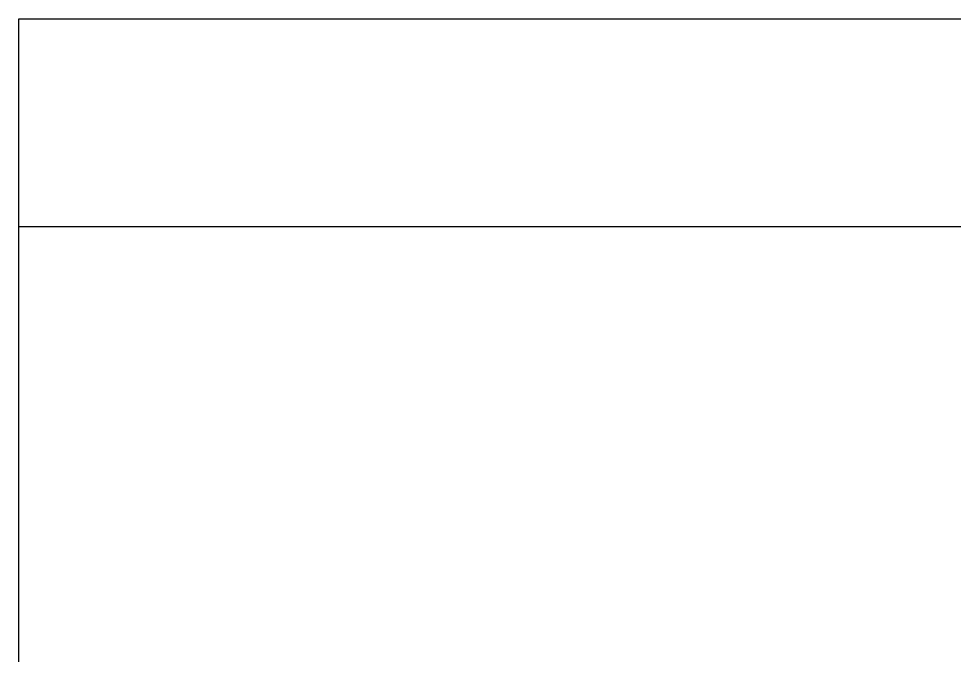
# Model space of a CAD drawing. Header units: millimetres. Extents: x 37301 to 64830, y 24173 to 38860.
# Drawn here: x 52987.4 to 53383.8, y 35043.2 to 35312.7 of the extents above; entities that cross this region are included whole.
import ezdxf

# ---------------------------------------------------------------- set-up
doc = ezdxf.new("R2010")
doc.units = ezdxf.units.MM

# ---------------------------------------------------------------- blocks, each defined once
blk = doc.blocks.new('A$C43EA375E')
at = {"ltscale": 1.5}
for p, q in [((526.0785108199052, 779.9999815290876), (624.6587772923231, 779.9999815290876)), ((526.0785108199052, 779.9999815290876), (1246.31694203426, 779.9999815290876)), ((526.0785108199052, 692.0214699517319), (526.0785108199052, 779.9999815290876)), ((526.0785108199052, -1.847097064455738e-05), (526.0785108199052, 692.0214699517319)), ((526.0785108199052, 692.0214699517319), (551.9872270286724, 692.0214699517319)), ((551.9872270286724, 692.0214699517319), (1246.31694203426, 692.0214699517319))]:
    blk.add_line(p, q, dxfattribs=at)

msp = doc.modelspace()

# ---------------------------------------------------------------- block references
msp.add_blockref('A$C43EA375E', (52461.33353224956, 34532.74692889822))

doc.saveas('drawing.dxf')
